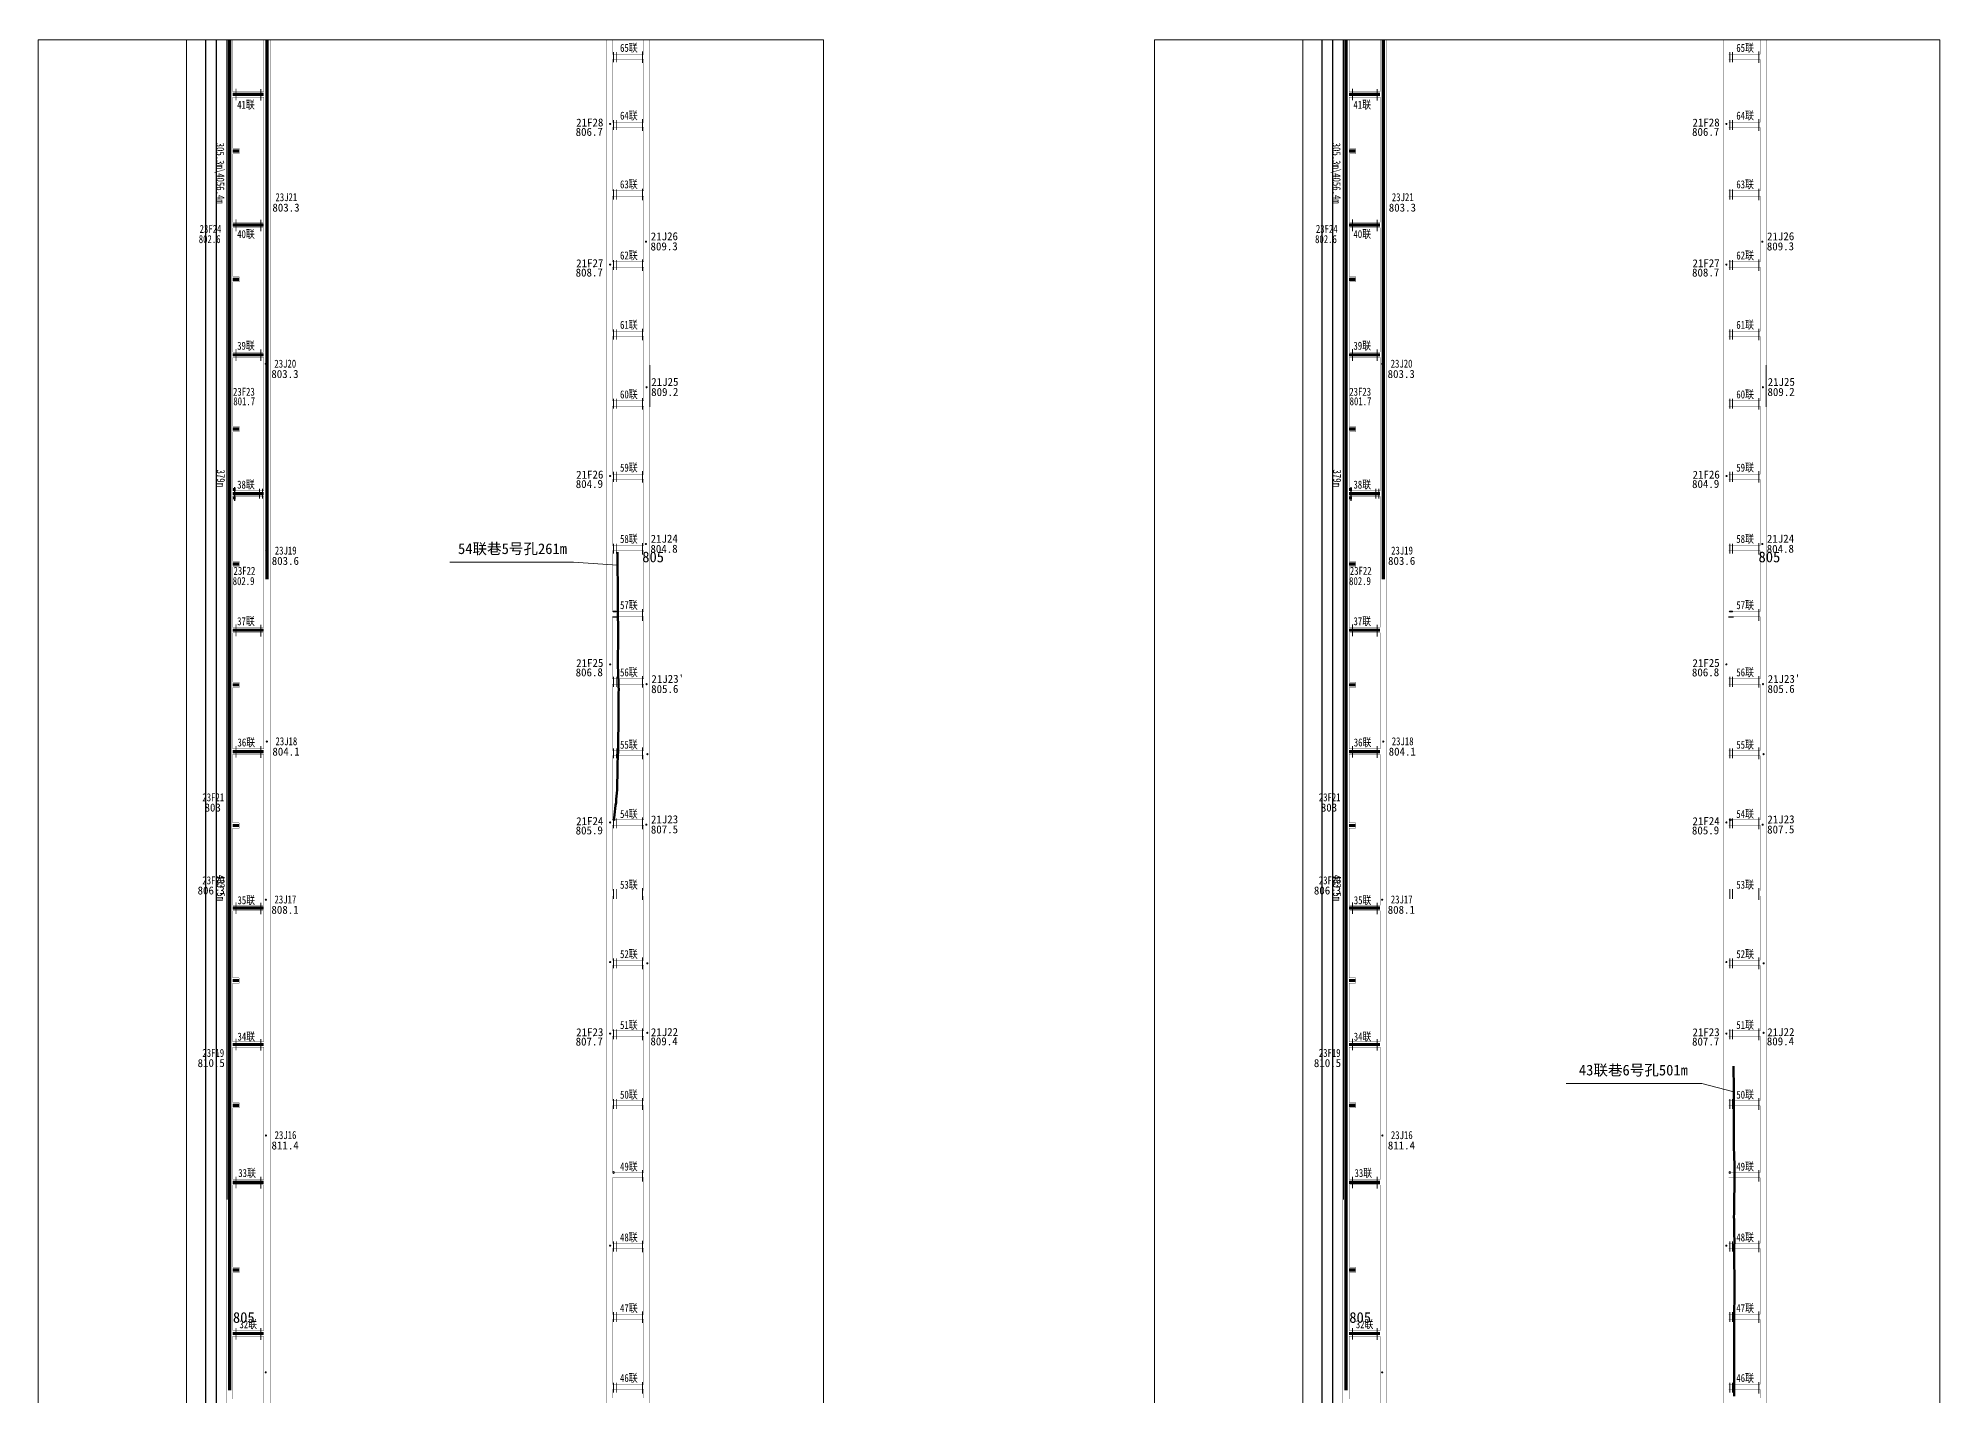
# Model space of a CAD drawing. Header units: millimetres. Extents: x 380 to 6899, y 282 to 2500.
# Drawn here: x 5105 to 6887, y 1228 to 2500 of the extents above; entities that cross this region are included whole.
import ezdxf

# ---------------------------------------------------------------- set-up
doc = ezdxf.new("R2010")
doc.units = ezdxf.units.MM
doc.linetypes.add('ACAD_ISO08W100', pattern=[36, 24, -3, 6, -3])
doc.layers.add('临时导线点', color=1, linetype='Continuous', lineweight=13, true_color=0xff0000)
doc.layers.add('永久导线点', color=1, linetype='Continuous', lineweight=13, true_color=0xff0000)
for name, color, linetype, lineweight in [('坐标网', 7, 'Continuous', 0), ('已掘煤巷', 7, 'Continuous', 0), ('巷道', 7, 'Continuous', 0), ('巷道布置', 7, 'Continuous', 0), ('等值线注记', 7, 'Continuous', 0), ('采区导线点', 7, 'Continuous', 0)]:
    doc.layers.add(name, color=color, linetype=linetype, lineweight=lineweight)
doc.layers.add('底图', color=7, linetype='Continuous')
doc.styles.get("Standard").update_dxf_attribs({"font": ''})
doc.styles.add('仿宋', font='simhei.ttf', dxfattribs={"width": 0.8})
doc.styles.add('宋体', font='SimSun.ttf')
doc.styles.add('等线体', font='simhei.ttf')
doc.styles.add('黑体', font='simhei.ttf')
doc.styles.get('Standard').set_extended_font_data('SimSun')
doc.linetypes.add('FENCELINE1', pattern='A,0.25,-0.1,[133,ltypeshp.shx,S=0.1,R=0,X=-0.1,Y=0],-0.1,1', length=1.45)

# ---------------------------------------------------------------- blocks, each defined once
blk = doc.blocks.new('A$C5287532C')
at = {"color": 1, "ltscale": 5, "const_width": 0.871}
for points in [[(0, 3.1), (9.5, 3.1)], [(0, 0.4), (9.5, 0.4)]]:
    blk.add_lwpolyline(points, dxfattribs=at)
blk = doc.blocks.new('A$C38615BD1')
at = {"color": 1, "lineweight": 25}
for p, q in [((0, 1.1), (9.2, 1.1)), ((1.8, 2.2), (1.8, 0)), ((2.9, 2.2), (2.9, 0)), ((9.2, 1.1), (12.8, 1.1)), ((9.9, 2.2), (9.9, 0)), ((11, 2.2), (11, 0))]:
    blk.add_line(p, q, dxfattribs=at)

msp = doc.modelspace()

# ---------------------------------------------------------------- linework, layer by layer
at = {"color": 5, "const_width": 3, "elevation": 5030.9}
for points in [[(5284.2, 2498.3), (5284.2, 2095.4)], [(6330.7, 2498.3), (6330.7, 2095.4)], [(5287.1, 2447.1), (5316.2, 2447.1)], [(6333.6, 2447.1), (6362.7, 2447.1)], [(5287.1, 2394), (5293.1, 2394)], [(6333.6, 2394), (6339.6, 2394)], [(5287.1, 2324.6), (5316.2, 2324.6)], [(6333.6, 2324.6), (6362.7, 2324.6)], [(5287.1, 2273.8), (5293.1, 2273.8)], [(6333.6, 2273.8), (6339.6, 2273.8)], [(5287.1, 2203.1), (5316.2, 2203.1)], [(6333.6, 2203.1), (6362.7, 2203.1)], [(5287.1, 2133.5), (5293.1, 2133.5)], [(6333.6, 2133.5), (6339.6, 2133.5)]]:
    msp.add_lwpolyline(points, dxfattribs=at)
at = {"color": 1, "const_width": 3, "elevation": 5030.9}
for points in [[(5319.2, 2498.3), (5319.2, 1992.7)], [(6365.7, 2498.3), (6365.7, 1992.7)], [(5284.2, 1716.4), (5284.2, 1411.7)], [(5284.2, 1716.4), (5284.2, 1232.9)], [(6330.7, 1716.4), (6330.7, 1411.7)], [(6330.7, 1716.4), (6330.7, 1232.9)], [(5316.2, 1684.7), (5287.1, 1684.7)], [(6362.7, 1684.7), (6333.6, 1684.7)], [(5287.1, 1616.8), (5293.1, 1616.8)], [(6333.6, 1616.8), (6339.6, 1616.8)], [(5316.2, 1556.9), (5287.1, 1556.9)], [(6362.7, 1556.9), (6333.6, 1556.9)], [(5287.1, 1499.9), (5293.1, 1499.9)], [(6333.6, 1499.9), (6339.6, 1499.9)], [(5316.2, 1427.8), (5287.1, 1427.8)], [(6362.7, 1427.8), (6333.6, 1427.8)], [(5293.1, 1345.6), (5287.1, 1345.6)], [(6339.6, 1345.6), (6333.6, 1345.6)], [(5316.2, 1286.1), (5287.1, 1286.1)], [(5316.2, 1286.1), (5287.1, 1286.1)], [(6362.7, 1286.1), (6333.6, 1286.1)], [(6362.7, 1286.1), (6333.6, 1286.1)]]:
    msp.add_lwpolyline(points, dxfattribs=at)
at = {"color": 2, "const_width": 3, "elevation": 5030.9}
for points in [[(5284.2, 2095.4), (5284.2, 1716.4)], [(6330.7, 2095.4), (6330.7, 1716.4)], [(5281.3, 2073), (5281.5, 2073)], [(5287.1, 2073), (5316.2, 2073)], [(6327.8, 2073), (6328, 2073)], [(6333.6, 2073), (6362.7, 2073)], [(5287.1, 2007), (5293.1, 2007)], [(6333.6, 2007), (6339.6, 2007)], [(5287.1, 1945.1), (5316.2, 1945.1)], [(6333.6, 1945.1), (6362.7, 1945.1)], [(5287.1, 1893.8), (5293.1, 1893.8)], [(6333.6, 1893.8), (6339.6, 1893.8)], [(5316.2, 1831.3), (5287.1, 1831.3)], [(6362.7, 1831.3), (6333.6, 1831.3)], [(5287.1, 1762), (5293.1, 1762)], [(6333.6, 1762), (6339.6, 1762)]]:
    msp.add_lwpolyline(points, dxfattribs=at)
at = {"color": 1, "lineweight": 50, "elevation": 6707.8}
msp.add_lwpolyline([(6694.7, 1227.5), (6694.6, 1230.5), (6694.5, 1233.5), (6694.5, 1236.5), (6694.5, 1239.5), (6694.5, 1242.5), (6694.5, 1245.5), (6694.5, 1248.5), (6694.5, 1251.5), (6694.6, 1254.5), (6694.6, 1257.5), (6694.6, 1260.5), (6694.6, 1263.5), (6694.5, 1266.5), (6694.5, 1269.5), (6694.5, 1272.5), (6694.5, 1275.5), (6694.5, 1278.5), (6694.5, 1281.5), (6694.6, 1284.5), (6694.6, 1287.5), (6694.7, 1290.5), (6694.7, 1293.5), (6694.7, 1296.5), (6694.7, 1299.5), (6694.7, 1302.5), (6694.7, 1305.5), (6694.7, 1308.5), (6694.7, 1311.5), (6694.8, 1314.5), (6694.8, 1317.5), (6694.9, 1320.5), (6694.9, 1323.5), (6694.9, 1326.5), (6694.9, 1329.5), (6694.9, 1332.5), (6694.9, 1335.5), (6694.9, 1338.5), (6694.8, 1341.5), (6694.8, 1344.5), (6694.7, 1347.5), (6694.7, 1350.5), (6694.7, 1353.5), (6694.7, 1356.5), (6694.7, 1359.5), (6694.7, 1362.5), (6694.7, 1365.5), (6694.7, 1368.5), (6694.8, 1371.5), (6694.8, 1374.5), (6694.7, 1377.5), (6694.7, 1380.5), (6694.7, 1383.5), (6694.6, 1386.5), (6694.5, 1389.5), (6694.5, 1392.5), (6694.4, 1395.5), (6694.5, 1398.5), (6694.5, 1401.5), (6694.5, 1404.5), (6694.5, 1407.5), (6694.6, 1410.5), (6694.6, 1413.5), (6694.7, 1416.5), (6694.8, 1419.5), (6694.9, 1422.5), (6694.9, 1425.5), (6695, 1428.5), (6695, 1431.5), (6695, 1434.5), (6694.9, 1437.5), (6694.9, 1440.5), (6694.9, 1443.5), (6694.8, 1446.5), (6694.7, 1449.5), (6694.6, 1452.5), (6694.5, 1455.5), (6694.4, 1458.5), (6694.4, 1461.5), (6694.3, 1464.5), (6694.3, 1467.5), (6694.2, 1470.5), (6694.2, 1473.5), (6694.1, 1476.5), (6694.1, 1479.5), (6694.1, 1482.5), (6694.1, 1485.5), (6694.1, 1488.5), (6694.1, 1491.5), (6694.1, 1494.5), (6694.2, 1497.5), (6694.2, 1500.5), (6694.2, 1503.5), (6694.2, 1506.5), (6694.2, 1509.5), (6694.2, 1512.5), (6694.2, 1515.5), (6694.2, 1518.5), (6694.1, 1521.5), (6694.1, 1524.5), (6694, 1527.5), (6694, 1530.5), (6694, 1533.5), (6694, 1536.5)], dxfattribs=at)
at = {"layer": '坐标网', "linetype": 'Continuous', "ltscale": 10}
for p, q in [((5243.7, 2498.3, 5030.9), (5243.7, 913.3, 5030.9)), ((6290.2, 2498.3, 5030.9), (6290.2, 913.3, 5030.9))]:
    msp.add_line(p, q, dxfattribs=at)
at = {"layer": '已掘煤巷', "ltscale": 5, "const_width": 0.3, "elevation": 5030.9}
for points in [[(5281.3, 1411.7), (5281.3, 2498.3)], [(5281.3, 913.3), (5281.3, 2498.3)], [(5287.1, 2449.6), (5287.1, 2498.3)], [(5316.2, 2449.6), (5316.2, 2498.3)], [(5322.2, 913.3), (5322.2, 2498.3)], [(5643, 2484.6), (5643, 2498.3)], [(5672.6, 2484.6), (5672.6, 2498.3)], [(6327.8, 1411.7), (6327.8, 2498.3)], [(6327.8, 913.3), (6327.8, 2498.3)], [(6333.6, 2449.6), (6333.6, 2498.3)], [(6362.7, 2449.6), (6362.7, 2498.3)], [(6368.7, 913.3), (6368.7, 2498.3)], [(6689.4, 2484.6), (6689.4, 2498.3)], [(6719, 2484.6), (6719, 2498.3)], [(5643, 2421.1), (5643, 2479.6)], [(5672.6, 2421.1), (5672.6, 2479.6)], [(6689.4, 2421.1), (6689.4, 2479.6)], [(6719, 2421.1), (6719, 2479.6)], [(5287.1, 2449.6), (5316.2, 2449.6)], [(5287.1, 2396.5), (5287.1, 2444.6)], [(5287.1, 2444.6), (5316.2, 2444.6)], [(5316.2, 2327.1), (5316.2, 2444.6)], [(6333.6, 2449.6), (6362.7, 2449.6)], [(6333.6, 2396.5), (6333.6, 2444.6)], [(6333.6, 2444.6), (6362.7, 2444.6)], [(6362.7, 2327.1), (6362.7, 2444.6)], [(5643, 2356.7), (5643, 2416.1)], [(5672.6, 2356.7), (5672.6, 2416.1)], [(6689.4, 2356.7), (6689.4, 2416.1)], [(6719, 2356.7), (6719, 2416.1)], [(5287.1, 2396.5), (5293.1, 2396.5)], [(5287.1, 2327.1), (5287.1, 2391.5)], [(5287.1, 2391.5), (5293.1, 2391.5)], [(5293.1, 2396.5), (5293.1, 2391.5)], [(6333.6, 2396.5), (6339.6, 2396.5)], [(6333.6, 2327.1), (6333.6, 2391.5)], [(6333.6, 2391.5), (6339.6, 2391.5)], [(6339.6, 2396.5), (6339.6, 2391.5)], [(5643, 2290.1), (5643, 2351.7)], [(5672.6, 2290.1), (5672.6, 2351.7)], [(6689.4, 2290.1), (6689.4, 2351.7)], [(6719, 2290.1), (6719, 2351.7)], [(5316.2, 2327.1), (5287.1, 2327.1)], [(5287.1, 2276.3), (5287.1, 2322.1)], [(5287.1, 2322.1), (5316.2, 2322.1)], [(5316.2, 2322.1), (5287.1, 2322.1)], [(5316.2, 2205.6), (5316.2, 2322.1)], [(6362.7, 2327.1), (6333.6, 2327.1)], [(6333.6, 2276.3), (6333.6, 2322.1)], [(6333.6, 2322.1), (6362.7, 2322.1)], [(6362.7, 2322.1), (6333.6, 2322.1)], [(6362.7, 2205.6), (6362.7, 2322.1)], [(5643, 2225.1), (5643, 2285.1)], [(5672.6, 2225.1), (5672.6, 2285.1)], [(6689.4, 2225.1), (6689.4, 2285.1)], [(6719, 2225.1), (6719, 2285.1)], [(5287.1, 2276.3), (5293.1, 2276.3)], [(5287.1, 2205.6), (5287.1, 2271.3)], [(5287.1, 2271.3), (5293.1, 2271.3)], [(5293.1, 2276.3), (5293.1, 2271.3)], [(6333.6, 2276.3), (6339.6, 2276.3)], [(6333.6, 2205.6), (6333.6, 2271.3)], [(6333.6, 2271.3), (6339.6, 2271.3)], [(6339.6, 2276.3), (6339.6, 2271.3)], [(5643, 2159.9), (5643, 2220.1)], [(5672.6, 2159.9), (5672.6, 2220.1)], [(6689.4, 2159.9), (6689.4, 2220.1)], [(6719, 2159.9), (6719, 2220.1)], [(5287.1, 2205.6), (5316.2, 2205.6)], [(5287.1, 2136), (5287.1, 2200.6)], [(5287.1, 2200.6), (5316.2, 2200.6)], [(5316.2, 2075.5), (5316.2, 2200.6)], [(6333.6, 2205.6), (6362.7, 2205.6)], [(6333.6, 2136), (6333.6, 2200.6)], [(6333.6, 2200.6), (6362.7, 2200.6)], [(6362.7, 2075.5), (6362.7, 2200.6)], [(5643, 2091.3), (5643, 2154.9)], [(5672.6, 2091.3), (5672.6, 2154.9)], [(6689.4, 2091.3), (6689.4, 2154.9)], [(6719, 2091.3), (6719, 2154.9)], [(5287.1, 2136), (5293.1, 2136)], [(5287.1, 2075.5), (5287.1, 2131)], [(5287.1, 2131), (5293.1, 2131)], [(5293.1, 2136), (5293.1, 2131)], [(6333.6, 2136), (6339.6, 2136)], [(6333.6, 2075.5), (6333.6, 2131)], [(6333.6, 2131), (6339.6, 2131)], [(6339.6, 2136), (6339.6, 2131)], [(5643, 2024.5), (5643, 2086.3)], [(5672.6, 2024.5), (5672.6, 2086.3)], [(6689.4, 2024.5), (6689.4, 2086.3)], [(6719, 2024.5), (6719, 2086.3)], [(5287.1, 2075.5), (5316.2, 2075.5)], [(5287.1, 2009.5), (5287.1, 2070.5)], [(5287.1, 2070.5), (5316.2, 2070.5)], [(5316.2, 1947.6), (5316.2, 2070.5)], [(6333.6, 2075.5), (6362.7, 2075.5)], [(6333.6, 2009.5), (6333.6, 2070.5)], [(6333.6, 2070.5), (6362.7, 2070.5)], [(6362.7, 1947.6), (6362.7, 2070.5)], [(5643, 1962.5), (5643, 2019.5)], [(5672.6, 1962.5), (5672.6, 2019.5)], [(6689.4, 1962.5), (6689.4, 2019.5)], [(6719, 1962.5), (6719, 2019.5)], [(5287.1, 2009.5), (5293.1, 2009.5)], [(5287.1, 1947.6), (5287.1, 2004.5)], [(5287.1, 2004.5), (5293.1, 2004.5)], [(5293.1, 2009.5), (5293.1, 2004.5)], [(6333.6, 2009.5), (6339.6, 2009.5)], [(6333.6, 1947.6), (6333.6, 2004.5)], [(6333.6, 2004.5), (6339.6, 2004.5)], [(6339.6, 2009.5), (6339.6, 2004.5)], [(5287.1, 1947.6), (5316.2, 1947.6)], [(5643, 1917.8), (5643, 1957.5)], [(5672.6, 1917.8), (5672.6, 1957.5)], [(6333.6, 1947.6), (6362.7, 1947.6)], [(6689.4, 1917.8), (6689.4, 1957.5)], [(6719, 1917.8), (6719, 1957.5)], [(5287.1, 1896.3), (5287.1, 1942.6)], [(5287.1, 1942.6), (5316.2, 1942.6)], [(5316.2, 1833.8), (5316.2, 1942.6)], [(6333.6, 1896.3), (6333.6, 1942.6)], [(6333.6, 1942.6), (6362.7, 1942.6)], [(6362.7, 1833.8), (6362.7, 1942.6)], [(5643, 1899.5), (5643, 1917.8)], [(5672.6, 1899.5), (5672.6, 1917.8)], [(6689.4, 1899.5), (6689.4, 1917.8)], [(6719, 1899.5), (6719, 1917.8)], [(5287.1, 1896.3), (5293.1, 1896.3)], [(5287.1, 1833.8), (5287.1, 1891.3)], [(5287.1, 1891.3), (5293.1, 1891.3)], [(5293.1, 1896.3), (5293.1, 1891.3)], [(5643, 1832.2), (5643, 1894.5)], [(5672.6, 1832.2), (5672.6, 1894.5)], [(6333.6, 1896.3), (6339.6, 1896.3)], [(6333.6, 1833.8), (6333.6, 1891.3)], [(6333.6, 1891.3), (6339.6, 1891.3)], [(6339.6, 1896.3), (6339.6, 1891.3)], [(6689.4, 1832.2), (6689.4, 1894.5)], [(6719, 1832.2), (6719, 1894.5)], [(5316.2, 1833.8), (5287.1, 1833.8)], [(5287.1, 1764.5), (5287.1, 1828.8)], [(5316.2, 1828.8), (5287.1, 1828.8)], [(5316.2, 1687.2), (5316.2, 1828.8)], [(5643, 1767.3), (5643, 1827.2)], [(5672.6, 1767.3), (5672.6, 1827.2)], [(6362.7, 1833.8), (6333.6, 1833.8)], [(6333.6, 1764.5), (6333.6, 1828.8)], [(6362.7, 1828.8), (6333.6, 1828.8)], [(6362.7, 1687.2), (6362.7, 1828.8)], [(6689.4, 1767.3), (6689.4, 1827.2)], [(6719, 1767.3), (6719, 1827.2)], [(5287.1, 1764.5), (5293.1, 1764.5)], [(5287.1, 1687.2), (5287.1, 1759.5)], [(5287.1, 1759.5), (5293.1, 1759.5)], [(5293.1, 1764.5), (5293.1, 1759.5)], [(5643, 1701), (5643, 1762.3)], [(5672.6, 1701), (5672.6, 1762.3)], [(6333.6, 1764.5), (6339.6, 1764.5)], [(6333.6, 1687.2), (6333.6, 1759.5)], [(6333.6, 1759.5), (6339.6, 1759.5)], [(6339.6, 1764.5), (6339.6, 1759.5)], [(6689.4, 1701), (6689.4, 1762.3)], [(6719, 1701), (6719, 1762.3)], [(5643, 1636), (5643, 1696)], [(5672.6, 1701), (5672.6, 1705.1)], [(5672.6, 1636), (5672.6, 1696)], [(6689.4, 1636), (6689.4, 1696)], [(6719, 1701), (6719, 1705.1)], [(6719, 1636), (6719, 1696)], [(5316.2, 1687.2), (5287.1, 1687.2)], [(5287.1, 1619.3), (5287.1, 1682.2)], [(5316.2, 1682.2), (5287.1, 1682.2)], [(5316.2, 1559.4), (5316.2, 1682.2)], [(6362.7, 1687.2), (6333.6, 1687.2)], [(6333.6, 1619.3), (6333.6, 1682.2)], [(6362.7, 1682.2), (6333.6, 1682.2)], [(6362.7, 1559.4), (6362.7, 1682.2)], [(5643, 1569.6), (5643, 1631)], [(5672.6, 1569.6), (5672.6, 1631)], [(6689.4, 1569.6), (6689.4, 1631)], [(6719, 1569.6), (6719, 1631)], [(5287.1, 1619.3), (5293.1, 1619.3)], [(5287.1, 1559.4), (5287.1, 1614.3)], [(5287.1, 1614.3), (5293.1, 1614.3)], [(5293.1, 1619.3), (5293.1, 1614.3)], [(6333.6, 1619.3), (6339.6, 1619.3)], [(6333.6, 1559.4), (6333.6, 1614.3)], [(6333.6, 1614.3), (6339.6, 1614.3)], [(6339.6, 1619.3), (6339.6, 1614.3)], [(5316.2, 1559.4), (5287.1, 1559.4)], [(5287.1, 1502.4), (5287.1, 1554.4)], [(5316.2, 1554.4), (5287.1, 1554.4)], [(5316.2, 1433.8), (5316.2, 1554.4)], [(5643, 1504.3), (5643, 1564.6)], [(5672.6, 1504.3), (5672.6, 1564.6)], [(6362.7, 1559.4), (6333.6, 1559.4)], [(6333.6, 1502.4), (6333.6, 1554.4)], [(6362.7, 1554.4), (6333.6, 1554.4)], [(6362.7, 1433.8), (6362.7, 1554.4)], [(6689.4, 1504.3), (6689.4, 1564.6)], [(6719, 1504.3), (6719, 1564.6)], [(5287.1, 1502.4), (5293.1, 1502.4)], [(5287.1, 1433.8), (5287.1, 1497.4)], [(5287.1, 1497.4), (5293.1, 1497.4)], [(5293.1, 1502.4), (5293.1, 1497.4)], [(5643, 1436.9), (5643, 1499.3)], [(5672.6, 1436.9), (5672.6, 1499.3)], [(6333.6, 1502.4), (6339.6, 1502.4)], [(6333.6, 1433.8), (6333.6, 1497.4)], [(6333.6, 1497.4), (6339.6, 1497.4)], [(6339.6, 1502.4), (6339.6, 1497.4)], [(6689.4, 1436.9), (6689.4, 1499.3)], [(6719, 1436.9), (6719, 1499.3)], [(5287.1, 1430.3), (5287.1, 1433.8)], [(5316.2, 1430.3), (5287.1, 1430.3)], [(5316.2, 1430.3), (5316.2, 1433.8)], [(5643, 1411.7), (5643, 1431.9)], [(5643, 1370.6), (5643, 1431.9)], [(5672.6, 1411.7), (5672.6, 1431.9)], [(5672.6, 1370.6), (5672.6, 1431.9)], [(6333.6, 1430.3), (6333.6, 1433.8)], [(6362.7, 1430.3), (6333.6, 1430.3)], [(6362.7, 1430.3), (6362.7, 1433.8)], [(6689.4, 1411.7), (6689.4, 1431.9)], [(6689.4, 1370.6), (6689.4, 1431.9)], [(6719, 1411.7), (6719, 1431.9)], [(6719, 1370.6), (6719, 1431.9)], [(5287.1, 1411.7), (5287.1, 1425.3)], [(5316.2, 1425.3), (5287.1, 1425.3)], [(5287.1, 1348.1), (5287.1, 1425.3)], [(5316.2, 1425.3), (5287.1, 1425.3)], [(5316.2, 1411.7), (5316.2, 1425.3)], [(5316.2, 1288.8), (5316.2, 1425.3)], [(6333.6, 1411.7), (6333.6, 1425.3)], [(6362.7, 1425.3), (6333.6, 1425.3)], [(6333.6, 1348.1), (6333.6, 1425.3)], [(6362.7, 1425.3), (6333.6, 1425.3)], [(6362.7, 1411.7), (6362.7, 1425.3)], [(6362.7, 1288.8), (6362.7, 1425.3)], [(5643, 1304.2), (5643, 1365.6)], [(5672.6, 1304.2), (5672.6, 1365.6)], [(6689.4, 1304.2), (6689.4, 1365.6)], [(6719, 1304.2), (6719, 1365.6)], [(5287.1, 1348.1), (5293.1, 1348.1)], [(5287.1, 1288.8), (5287.1, 1343.1)], [(5287.1, 1343.1), (5293.1, 1343.1)], [(5293.1, 1348.1), (5293.1, 1343.1)], [(6333.6, 1348.1), (6339.6, 1348.1)], [(6333.6, 1288.8), (6333.6, 1343.1)], [(6333.6, 1343.1), (6339.6, 1343.1)], [(6339.6, 1348.1), (6339.6, 1343.1)], [(5316.2, 1288.8), (5287.1, 1288.8)], [(5643, 1238.7), (5643, 1299.2)], [(5672.6, 1238.7), (5672.6, 1299.2)], [(6362.7, 1288.8), (6333.6, 1288.8)], [(6689.4, 1238.7), (6689.4, 1299.2)], [(6719, 1238.7), (6719, 1299.2)], [(5287.1, 1224.6), (5287.1, 1283.5)], [(5316.2, 1283.5), (5287.1, 1283.5)], [(5316.2, 1157.8), (5316.2, 1283.5)], [(6333.6, 1224.6), (6333.6, 1283.5)], [(6362.7, 1283.5), (6333.6, 1283.5)], [(6362.7, 1157.8), (6362.7, 1283.5)], [(5643, 1225.7), (5643, 1233.7)], [(5672.6, 1225.7), (5672.6, 1233.7)], [(6689.4, 1225.7), (6689.4, 1233.7)], [(6719, 1225.7), (6719, 1233.7)]]:
    msp.add_lwpolyline(points, dxfattribs=at)
at = {"layer": '巷道'}
for p, q in [((5606.5, 2008.9, 5030.9), (5490.6, 2008.9, 5030.9)), ((5606.5, 2008.9, 5030.9), (5537, 2008.9, 5030.9)), ((5647.8, 2006.1, 5030.9), (5606.5, 2008.9, 5030.9)), ((6664.2, 1520.4, 6707.8), (6537.1, 1520.4, 6707.8)), ((6694.2, 1512.5, 6707.8), (6664.2, 1520.4, 6707.8))]:
    msp.add_line(p, q, dxfattribs=at)
at = {"layer": '巷道', "lineweight": 30}
for p, q in [((5643, 1957.5, 5030.9), (5647.4, 1957.5, 5030.9)), ((6689.4, 1957.5, 5030.9), (6693.8, 1957.5, 5030.9))]:
    msp.add_line(p, q, dxfattribs=at)
at = {"layer": '巷道', "color": 1, "elevation": 5030.9}
for points in [[(5104.6, 2498.3), (5841, 2498.3), (5841, 913.3), (5104.6, 913.3)], [(6151.1, 2498.3), (6887.5, 2498.3), (6887.5, 913.3), (6151.1, 913.3)]]:
    msp.add_lwpolyline(points, close=True, dxfattribs=at)
at = {"layer": '巷道', "ltscale": 5, "const_width": 0.3, "elevation": 5030.9}
for points in [[(5637.7, 1917.8), (5637.7, 2498.3)], [(5678.1, 1917.8), (5678.1, 2498.3)], [(6684.1, 1917.8), (6684.1, 2498.3)], [(6724.5, 1917.8), (6724.5, 2498.3)], [(5643, 2484.6), (5672.6, 2484.6)], [(5643, 2479.6), (5672.6, 2479.6)], [(6689.4, 2484.6), (6719, 2484.6)], [(6689.4, 2479.6), (6719, 2479.6)], [(5643, 2421.1), (5672.6, 2421.1)], [(5643, 2416.1), (5672.6, 2416.1)], [(6689.4, 2421.1), (6719, 2421.1)], [(6689.4, 2416.1), (6719, 2416.1)], [(5643, 2356.7), (5672.6, 2356.7)], [(6689.4, 2356.7), (6719, 2356.7)], [(5643, 2351.7), (5672.6, 2351.7)], [(6689.4, 2351.7), (6719, 2351.7)], [(5643, 2290.1), (5672.6, 2290.1)], [(5643, 2285.1), (5672.6, 2285.1)], [(6689.4, 2290.1), (6719, 2290.1)], [(6689.4, 2285.1), (6719, 2285.1)], [(5643, 2225.1), (5672.6, 2225.1)], [(5643, 2220.1), (5672.6, 2220.1)], [(6689.4, 2225.1), (6719, 2225.1)], [(6689.4, 2220.1), (6719, 2220.1)], [(5643, 2159.9), (5672.6, 2159.9)], [(6689.4, 2159.9), (6719, 2159.9)], [(5643, 2154.9), (5672.6, 2154.9)], [(6689.4, 2154.9), (6719, 2154.9)], [(5643, 2091.3), (5672.6, 2091.3)], [(5643, 2086.3), (5672.6, 2086.3)], [(6689.4, 2091.3), (6719, 2091.3)], [(6689.4, 2086.3), (6719, 2086.3)], [(5643, 2024.5), (5672.6, 2024.5)], [(5643, 2019.5), (5672.6, 2019.5)], [(6689.4, 2024.5), (6719, 2024.5)], [(6689.4, 2019.5), (6719, 2019.5)], [(5643, 1957.5), (5672.6, 1957.5)], [(6689.4, 1957.5), (6719, 1957.5)], [(5637.7, 913.3), (5637.7, 1917.8)], [(5678.1, 913.3), (5678.1, 1917.8)], [(6684.1, 913.3), (6684.1, 1917.8)], [(6724.5, 913.3), (6724.5, 1917.8)], [(5643, 1899.5), (5672.6, 1899.5)], [(5643, 1894.5), (5672.6, 1894.5)], [(6689.4, 1899.5), (6719, 1899.5)], [(6689.4, 1894.5), (6719, 1894.5)], [(5643, 1832.2), (5672.6, 1832.2)], [(5643, 1827.2), (5672.6, 1827.2)], [(6689.4, 1832.2), (6719, 1832.2)], [(6689.4, 1827.2), (6719, 1827.2)], [(5643, 1767.3), (5672.6, 1767.3)], [(6689.4, 1767.3), (6719, 1767.3)], [(5643, 1762.3), (5672.6, 1762.3)], [(6689.4, 1762.3), (6719, 1762.3)], [(5643, 1701), (5672.6, 1701)], [(5643, 1696), (5672.6, 1696)], [(6689.4, 1701), (6719, 1701)], [(6689.4, 1696), (6719, 1696)], [(5643, 1636), (5672.6, 1636)], [(5643, 1631), (5672.6, 1631)], [(6689.4, 1636), (6719, 1636)], [(6689.4, 1631), (6719, 1631)], [(5643, 1569.6), (5672.6, 1569.6)], [(6689.4, 1569.6), (6719, 1569.6)], [(5643, 1564.6), (5672.6, 1564.6)], [(6689.4, 1564.6), (6719, 1564.6)], [(5643, 1504.3), (5672.6, 1504.3)], [(5643, 1499.3), (5672.6, 1499.3)], [(6689.4, 1504.3), (6719, 1504.3)], [(6689.4, 1499.3), (6719, 1499.3)], [(5643, 1436.9), (5672.6, 1436.9)], [(5643, 1431.9), (5672.6, 1431.9)], [(5643, 1431.9), (5672.6, 1431.9)], [(6689.4, 1436.9), (6719, 1436.9)], [(6689.4, 1431.9), (6719, 1431.9)], [(6689.4, 1431.9), (6719, 1431.9)], [(5643, 1370.6), (5672.6, 1370.6)], [(5643, 1365.6), (5672.6, 1365.6)], [(6689.4, 1370.6), (6719, 1370.6)], [(6689.4, 1365.6), (6719, 1365.6)], [(5643, 1304.2), (5672.6, 1304.2)], [(6689.4, 1304.2), (6719, 1304.2)], [(5643, 1299.2), (5672.6, 1299.2)], [(6689.4, 1299.2), (6719, 1299.2)], [(5643, 1238.7), (5672.6, 1238.7)], [(5643, 1233.7), (5672.6, 1233.7)], [(6689.4, 1238.7), (6719, 1238.7)], [(6689.4, 1233.7), (6719, 1233.7)]]:
    msp.add_lwpolyline(points, dxfattribs=at)
at = {"layer": '巷道', "elevation": 5030.9}
for points in [[(5678.2, 2154.3), (5678.2, 2157.3), (5678.2, 2160.3), (5678.2, 2163.3), (5678.2, 2166.3), (5678.2, 2169.3), (5678.2, 2172.3), (5678.2, 2175.3), (5678.2, 2178.3), (5678.2, 2181.3), (5678.2, 2184.3), (5678.2, 2187.3), (5678.2, 2190.3), (5678.2, 2193.3)], [(6724.6, 2154.3), (6724.6, 2157.3), (6724.6, 2160.3), (6724.6, 2163.3), (6724.6, 2166.3), (6724.6, 2169.3), (6724.6, 2172.3), (6724.6, 2175.3), (6724.6, 2178.3), (6724.6, 2181.3), (6724.6, 2184.3), (6724.6, 2187.3), (6724.6, 2190.3), (6724.6, 2193.3)]]:
    msp.add_lwpolyline(points, dxfattribs=at)
at = {"layer": '巷道', "color": 1, "lineweight": 50, "elevation": 5030.9}
msp.add_lwpolyline([(5644.5, 1767.3), (5644.7, 1769.2), (5645, 1772.1), (5645.4, 1775), (5645.7, 1777.9), (5646, 1780.8), (5646.4, 1783.7), (5646.7, 1786.6), (5647, 1789.5), (5647.2, 1792.5), (5647.4, 1795.4), (5647.4, 1798.4), (5647.5, 1801.3), (5647.6, 1804.2), (5647.7, 1807.1), (5647.7, 1810.1), (5647.7, 1813), (5647.8, 1815.9), (5647.8, 1818.9), (5647.9, 1821.8), (5648, 1824.8), (5648.2, 1827.7), (5648.3, 1830.7), (5648.4, 1833.7), (5648.4, 1836.6), (5648.4, 1839.5), (5648.4, 1842.5), (5648.5, 1845.4), (5648.5, 1848.3), (5648.6, 1851.2), (5648.6, 1854.1), (5648.7, 1857), (5648.6, 1860), (5648.7, 1862.9), (5648.7, 1865.8), (5648.7, 1868.7), (5648.6, 1871.7), (5648.6, 1874.6), (5648.6, 1877.6), (5648.7, 1880.5), (5648.7, 1883.5), (5648.8, 1886.5), (5648.9, 1889.4), (5648.8, 1892.4), (5648.8, 1895.4), (5648.7, 1898.3), (5648.5, 1901.3), (5648.4, 1904.3), (5648.3, 1907.3), (5648.2, 1910.2), (5648.1, 1913.2), (5648.1, 1916.2), (5648.1, 1919.2), (5648.1, 1922.2), (5648.2, 1925.2), (5648.3, 1928.2), (5648.3, 1931.2), (5648.3, 1934.2), (5648.4, 1937.2), (5648.4, 1940.2), (5648.3, 1943.2), (5648.3, 1946.2), (5648.3, 1949.2), (5648.3, 1952.2), (5648.2, 1955.2), (5648.2, 1958.2), (5648.1, 1961.2), (5648, 1964.2), (5648, 1967.2), (5648, 1970.2), (5648, 1973.2), (5648, 1976.2), (5648, 1979.2), (5648.1, 1982.2), (5648, 1985.2), (5648, 1988.2), (5648, 1991.2), (5648, 1994.1), (5647.9, 1997.1), (5647.8, 2000.1), (5647.8, 2003.1), (5647.8, 2006.1), (5647.8, 2009.1), (5647.8, 2012.1), (5647.8, 2015.1), (5647.8, 2018.1)], dxfattribs=at)
at = {"layer": '巷道', "color": 4, "ltscale": 5, "const_width": 0.3, "elevation": 5030.9}
for points in [[(5643, 1962.5), (5672.6, 1962.5)], [(6689.4, 1962.5), (6719, 1962.5)]]:
    msp.add_lwpolyline(points, dxfattribs=at)
at = {"layer": '巷道'}
for centre, radius in [((5644.2, 1962.5, 5030.9), 0.367), ((5646.2, 1962.5, 5030.9), 0.37), ((6690.6, 1962.5, 5030.9), 0.367), ((6692.6, 1962.5, 5030.9), 0.37)]:
    msp.add_circle(centre, radius, dxfattribs=at)
at = {"layer": '巷道', "color": 1}
for centre, radius in [((5645.2, 1962.5, 5030.9), 0.369), ((6691.6, 1962.5, 5030.9), 0.369), ((5644.5, 1767.3, 5030.9), 1), ((6690.9, 1767.3, 5030.9), 1), ((5644.2, 1436.9, 5030.9), 0.837), ((6690.6, 1436.9, 5030.9), 0.837)]:
    msp.add_circle(centre, radius, dxfattribs=at)
at = {"layer": '巷道布置', "color": 1, "linetype": 'FENCELINE1', "lineweight": -3, "ltscale": 15, "elevation": 5030.9}
for points in [[(5261.5, 2498.3), (5261.5, 913.3)], [(5281.5, 2498.3), (5281.5, 1411.7)], [(6308, 2498.3), (6308, 913.3)], [(6328, 2498.3), (6328, 1411.7)]]:
    msp.add_lwpolyline(points, dxfattribs=at)
at = {"layer": '巷道布置', "color": 1, "linetype": 'ACAD_ISO08W100', "lineweight": 120, "ltscale": 1.2, "const_width": 1.2, "elevation": 5030.9}
for points in [[(5271.7, 913.3), (5271.8, 2498.3)], [(6318.1, 913.3), (6318.2, 2498.3)]]:
    msp.add_lwpolyline(points, dxfattribs=at)
at = {"layer": '底图', "color": 3, "ltscale": 5, "const_width": 0.871, "elevation": 5030.9}
for points in [[(5671.3, 2487.4), (5671.3, 2476.4)], [(6717.8, 2487.4), (6717.8, 2476.4)], [(5290.2, 2452.4), (5290.2, 2441.4)], [(5313.5, 2452.2), (5313.5, 2441.2)], [(6336.7, 2452.4), (6336.7, 2441.4)], [(6360, 2452.2), (6360, 2441.2)], [(5671.3, 2423.9), (5671.3, 2412.9)], [(6717.8, 2423.9), (6717.8, 2412.9)], [(5671.3, 2358.7), (5671.3, 2347.7)], [(6717.8, 2358.7), (6717.8, 2347.7)], [(5290.2, 2329.9), (5290.2, 2318.9)], [(5313.5, 2329.7), (5313.5, 2318.7)], [(6336.7, 2329.9), (6336.7, 2318.9)], [(6360, 2329.7), (6360, 2318.7)], [(5671.3, 2292.6), (5671.3, 2281.6)], [(6717.8, 2292.6), (6717.8, 2281.6)], [(5671.3, 2227.5), (5671.3, 2216.5)], [(6717.8, 2227.5), (6717.8, 2216.5)], [(5290.2, 2208.4), (5290.2, 2197.4)], [(5313.5, 2208.2), (5313.5, 2197.2)], [(6336.7, 2208.4), (6336.7, 2197.4)], [(6360, 2208.2), (6360, 2197.2)], [(5671.3, 2162.7), (5671.3, 2151.7)], [(6717.8, 2162.7), (6717.8, 2151.7)], [(5671.3, 2094.2), (5671.3, 2083.2)], [(6717.8, 2094.2), (6717.8, 2083.2)], [(5671.3, 2026.8), (5671.3, 2015.8)], [(6717.8, 2026.8), (6717.8, 2015.8)], [(5671.3, 1964.8), (5671.3, 1953.8)], [(6717.8, 1964.8), (6717.8, 1953.8)], [(5290.2, 1950.4), (5290.2, 1939.4)], [(5313.5, 1950.1), (5313.5, 1939.1)], [(6336.7, 1950.4), (6336.7, 1939.4)], [(6360, 1950.1), (6360, 1939.1)], [(5671.3, 1902.1), (5671.3, 1891.1)], [(6717.8, 1902.1), (6717.8, 1891.1)], [(5290.2, 1836.6), (5290.2, 1825.6)], [(5313.5, 1836.4), (5313.5, 1825.4)], [(6336.7, 1836.6), (6336.7, 1825.6)], [(6360, 1836.4), (6360, 1825.4)], [(5671.3, 1835.2), (5671.3, 1824.2)], [(6717.8, 1835.2), (6717.8, 1824.2)], [(5671.3, 1769.6), (5671.3, 1758.6)], [(6717.8, 1769.6), (6717.8, 1758.6)], [(5671.3, 1703.4), (5671.3, 1692.4)], [(6717.8, 1703.4), (6717.8, 1692.4)], [(5290.2, 1690), (5290.2, 1679)], [(5313.5, 1689.8), (5313.5, 1678.8)], [(6336.7, 1690), (6336.7, 1679)], [(6360, 1689.8), (6360, 1678.8)], [(5671.3, 1638.4), (5671.3, 1627.4)], [(6717.8, 1638.4), (6717.8, 1627.4)], [(5671.3, 1571.9), (5671.3, 1560.9)], [(6717.8, 1571.9), (6717.8, 1560.9)], [(5290.2, 1562.3), (5290.2, 1551.3)], [(5313.5, 1562), (5313.5, 1551)], [(6336.7, 1562.3), (6336.7, 1551.3)], [(6360, 1562), (6360, 1551)], [(5671.3, 1506.6), (5671.3, 1495.6)], [(6717.8, 1506.6), (6717.8, 1495.6)], [(5290.2, 1433.1), (5290.2, 1422.1)], [(5313.5, 1432.9), (5313.5, 1421.9)], [(5671.3, 1439.2), (5671.3, 1428.2)], [(6336.7, 1433.1), (6336.7, 1422.1)], [(6360, 1432.9), (6360, 1421.9)], [(6717.8, 1439.2), (6717.8, 1428.2)], [(5671.3, 1373), (5671.3, 1362)], [(6717.8, 1373), (6717.8, 1362)], [(5671.3, 1307), (5671.3, 1296)], [(6717.8, 1307), (6717.8, 1296)], [(5290.2, 1291.3), (5290.2, 1280.3)], [(5313.5, 1291.1), (5313.5, 1280.1)], [(6336.7, 1291.3), (6336.7, 1280.3)], [(6360, 1291.1), (6360, 1280.1)], [(5671.3, 1240.7), (5671.3, 1229.7)], [(6717.8, 1240.7), (6717.8, 1229.7)]]:
    msp.add_lwpolyline(points, dxfattribs=at)
at = {"layer": '采区导线点', "color": 0, "const_width": 1, "elevation": 5030.9}
for points in [[(5640.4, 2419.4, 1), (5641.4, 2419.4, 1)], [(6686.8, 2419.4, 1), (6687.8, 2419.4, 1)], [(5318.7, 2350.4, 1), (5319.7, 2350.4, 1)], [(6365.1, 2350.4, 1), (6366.1, 2350.4, 1)], [(5284.1, 2321.9, 1), (5285.1, 2321.9, 1)], [(6330.5, 2321.9, 1), (6331.5, 2321.9, 1)], [(5674, 2309.1, 1), (5675, 2309.1, 1)], [(6720.5, 2309.1, 1), (6721.5, 2309.1, 1)], [(5640.4, 2287.6, 1), (5641.4, 2287.6, 1)], [(6686.8, 2287.6, 1), (6687.8, 2287.6, 1)], [(5317.6, 2194.5, 1), (5318.6, 2194.5, 1)], [(6364.1, 2194.5, 1), (6365.1, 2194.5, 1)], [(5284.1, 2168.7, 1), (5285.1, 2168.7, 1)], [(5674.6, 2172.7, 1), (5675.6, 2172.7, 1)], [(6330.5, 2168.7, 1), (6331.5, 2168.7, 1)], [(6721, 2172.7, 1), (6722, 2172.7, 1)], [(5640.4, 2089.5, 1), (5641.4, 2089.5, 1)], [(6686.9, 2089.5, 1), (6687.9, 2089.5, 1)], [(5318, 2019.4, 1), (5319, 2019.4, 1)], [(5673.9, 2025.8, 1), (5674.9, 2025.8, 1)], [(6364.5, 2019.4, 1), (6365.5, 2019.4, 1)], [(6720.4, 2025.8, 1), (6721.4, 2025.8, 1)], [(5284.1, 2008.4, 1), (5285.1, 2008.4, 1)], [(6330.5, 2008.4, 1), (6331.5, 2008.4, 1)], [(5640.4, 1913, 1), (5641.4, 1913, 1)], [(6686.8, 1913, 1), (6687.8, 1913, 1)], [(5674.6, 1894.5, 1), (5675.6, 1894.5, 1)], [(6721.1, 1894.5, 1), (6722.1, 1894.5, 1)], [(5318.6, 1840.7, 1), (5319.6, 1840.7, 1)], [(6365.1, 1840.7, 1), (6366.1, 1840.7, 1)], [(5675.3, 1828.9, 1), (5676.3, 1828.9, 1)], [(6721.7, 1828.9, 1), (6722.7, 1828.9, 1)], [(5284.1, 1789.6, 1), (5285.1, 1789.6, 1)], [(6330.5, 1789.6, 1), (6331.5, 1789.6, 1)], [(5640.4, 1764.9, 1), (5641.4, 1764.9, 1)], [(6686.8, 1764.9, 1), (6687.8, 1764.9, 1)], [(5674.3, 1762.8, 1), (5675.3, 1762.8, 1)], [(6720.7, 1762.8, 1), (6721.7, 1762.8, 1)], [(5284.1, 1711.8, 1), (5285.1, 1711.8, 1)], [(6330.5, 1711.8, 1), (6331.5, 1711.8, 1)], [(5317.7, 1692.5, 1), (5318.7, 1692.5, 1)], [(6364.1, 1692.5, 1), (6365.1, 1692.5, 1)], [(5640.4, 1634.1, 1), (5641.4, 1634.1, 1)], [(5675.2, 1632.9, 1), (5676.2, 1632.9, 1)], [(6686.8, 1634.1, 1), (6687.8, 1634.1, 1)], [(6721.7, 1632.9, 1), (6722.7, 1632.9, 1)], [(5284.1, 1550.2, 1), (5285.1, 1550.2, 1)], [(5640.4, 1567.1, 1), (5641.4, 1567.1, 1)], [(5675.2, 1567.8, 1), (5676.2, 1567.8, 1)], [(6330.5, 1550.2, 1), (6331.5, 1550.2, 1)], [(6686.8, 1567.1, 1), (6687.8, 1567.1, 1)], [(6721.7, 1567.8, 1), (6722.7, 1567.8, 1)], [(5317.8, 1471.6, 1), (5318.8, 1471.6, 1)], [(6364.3, 1471.6, 1), (6365.3, 1471.6, 1)], [(5284, 1356.1, 1), (5285, 1356.1, 1)], [(5640.4, 1368.4, 1), (5641.4, 1368.4, 1)], [(6330.5, 1356.1, 1), (6331.5, 1356.1, 1)], [(6686.8, 1368.4, 1), (6687.8, 1368.4, 1)], [(5317.6, 1249.7, 1), (5318.6, 1249.7, 1)], [(6364.1, 1249.7, 1), (6365.1, 1249.7, 1)]]:
    msp.add_lwpolyline(points, format="xyb", close=True, dxfattribs=at)

# ---------------------------------------------------------------- block references
at = {"layer": '底图', "color": 7, "lineweight": 25}
for name, p, rotation in [('A$C5287532C', (5647.1, 2477.2, 5030.9), 90), ('A$C5287532C', (6693.5, 2477.2, 5030.9), 90), ('A$C5287532C', (5647.1, 2413.7, 5030.9), 90), ('A$C5287532C', (6693.5, 2413.7, 5030.9), 90), ('A$C5287532C', (5647.1, 2348.5, 5030.9), 90), ('A$C5287532C', (6693.5, 2348.5, 5030.9), 90), ('A$C5287532C', (5647.1, 2282.4, 5030.9), 90), ('A$C5287532C', (6693.5, 2282.4, 5030.9), 90), ('A$C5287532C', (5647.1, 2217.3, 5030.9), 90), ('A$C5287532C', (6693.5, 2217.3, 5030.9), 90), ('A$C5287532C', (5647.1, 2152.5, 5030.9), 90), ('A$C5287532C', (6693.5, 2152.5, 5030.9), 90), ('A$C5287532C', (5647.1, 2084, 5030.9), 90), ('A$C5287532C', (6693.5, 2084, 5030.9), 90), ('A$C38615BD1', (5287.6, 2079.2, 5030.9), 270), ('A$C5287532C', (5311.9, 2077.8, 5030.9), 270), ('A$C38615BD1', (6334, 2079.2, 5030.9), 270), ('A$C5287532C', (6358.3, 2077.8, 5030.9), 270), ('A$C5287532C', (5647.1, 2016.6, 5030.9), 90), ('A$C5287532C', (6693.5, 2016.6, 5030.9), 90), ('A$C5287532C', (5647.1, 1891.9, 5030.9), 90), ('A$C5287532C', (6693.5, 1891.9, 5030.9), 90), ('A$C5287532C', (5647.1, 1825, 5030.9), 90), ('A$C5287532C', (6693.5, 1825, 5030.9), 90), ('A$C5287532C', (5647.1, 1759.4, 5030.9), 90), ('A$C5287532C', (6693.5, 1759.4, 5030.9), 90), ('A$C5287532C', (5647.1, 1693.2, 5030.9), 90), ('A$C5287532C', (6693.5, 1693.2, 5030.9), 90), ('A$C5287532C', (5647.1, 1628.2, 5030.9), 90), ('A$C5287532C', (6693.5, 1628.2, 5030.9), 90), ('A$C5287532C', (5647.1, 1561.7, 5030.9), 90), ('A$C5287532C', (6693.5, 1561.7, 5030.9), 90), ('A$C5287532C', (5647.1, 1496.4, 5030.9), 90), ('A$C5287532C', (6693.5, 1496.4, 5030.9), 90), ('A$C5287532C', (5647.1, 1362.8, 5030.9), 90), ('A$C5287532C', (6693.5, 1362.8, 5030.9), 90), ('A$C5287532C', (5647.1, 1296.8, 5030.9), 90), ('A$C5287532C', (6693.5, 1296.8, 5030.9), 90), ('A$C5287532C', (5647.1, 1230.5, 5030.9), 90), ('A$C5287532C', (6693.5, 1230.5, 5030.9), 90)]:
    msp.add_blockref(name, p, dxfattribs=dict(at, rotation=rotation))

# ---------------------------------------------------------------- texts
at = {"color": 5, "char_height": 7.5, "width": 24.194, "attachment_point": 1, "rotation": 270.2036, "style": '仿宋'}
for insert in [(5279.2, 2401.8, 5030.9), (6325.6, 2401.8, 5030.9)]:
    msp.add_mtext('\\pxt1;305.3m\\\\4056.4m', dxfattribs=dict(at, insert=insert))
at = {"color": 2, "char_height": 7.5, "width": 24.194, "attachment_point": 1, "rotation": 270.2036, "style": '仿宋'}
for insert in [(5279.8, 2095.6, 5030.9), (6326.2, 2095.6, 5030.9)]:
    msp.add_mtext('\\pxt1;379m', dxfattribs=dict(at, insert=insert))
at = {"color": 1, "char_height": 7.5, "width": 24.194, "attachment_point": 1, "rotation": 270.2036, "style": '仿宋'}
for insert in [(5279.8, 1715.8, 5030.9), (6326.2, 1715.8, 5030.9)]:
    msp.add_mtext('\\pxt1;483.5m', dxfattribs=dict(at, insert=insert))
at = {"layer": '临时导线点', "color": 0, "style": '宋体', "width": 0.8}
for s, p in [('41联', (5291.3, 2433.6, 5030.9)), ('41联', (6337.7, 2433.6, 5030.9)), ('23J21', (5327.2, 2347, 5030.9)), ('23J21', (6373.7, 2347, 5030.9)), ('23F24', (5256.1, 2317.3, 5030.9)), ('40联', (5291.3, 2312.4, 5030.9)), ('23F24', (6302.5, 2317.3, 5030.9)), ('40联', (6337.7, 2312.4, 5030.9)), ('802.6', (5255.3, 2307.7, 5030.9)), ('802.6', (6301.7, 2307.7, 5030.9)), ('39联', (5291.3, 2207.8, 5030.9)), ('39联', (6337.7, 2207.8, 5030.9)), ('23J20', (5326.2, 2191, 5030.9)), ('23J20', (6372.6, 2191, 5030.9)), ('23F23', (5287.4, 2164.7, 5030.9)), ('801.7', (5287.7, 2155.8, 5030.9)), ('23F23', (6333.8, 2164.7, 5030.9)), ('801.7', (6334.1, 2155.8, 5030.9)), ('38联', (5291.3, 2077.7, 5030.9)), ('38联', (6337.7, 2077.7, 5030.9)), ('23J19', (5326.6, 2015.9, 5030.9)), ('23J19', (6373, 2015.9, 5030.9)), ('23F22', (5287.9, 1996.9, 5030.9)), ('23F22', (6334.3, 1996.9, 5030.9)), ('802.9', (5287.1, 1987.3, 5030.9)), ('802.9', (6333.6, 1987.3, 5030.9)), ('37联', (5291.3, 1949.7, 5030.9)), ('37联', (6337.7, 1949.7, 5030.9)), ('36联', (5291.6, 1836.1, 5030.9)), ('23J18', (5327.2, 1837.2, 5030.9)), ('36联', (6338, 1836.1, 5030.9)), ('23J18', (6373.6, 1837.2, 5030.9)), ('23F21', (5258.7, 1784.7, 5030.9)), ('23F21', (6305.2, 1784.7, 5030.9)), ('23F20', (5258.7, 1706.9, 5030.9)), ('23F20', (6305.2, 1706.9, 5030.9)), ('35联', (5291.6, 1688.3, 5030.9)), ('23J17', (5326.3, 1689, 5030.9)), ('35联', (6338, 1688.3, 5030.9)), ('23J17', (6372.7, 1689, 5030.9)), ('34联', (5291.6, 1560.5, 5030.9)), ('34联', (6338, 1560.5, 5030.9)), ('23F19', (5258.7, 1545.2, 5030.9)), ('23F19', (6305.2, 1545.2, 5030.9)), ('23J16', (5326.4, 1468.2, 5030.9)), ('23J16', (6372.8, 1468.2, 5030.9)), ('33联', (5292.3, 1432.7, 5030.9)), ('33联', (6338.7, 1432.7, 5030.9)), ('32联', (5293.4, 1291, 5030.9)), ('32联', (6339.9, 1291, 5030.9))]:
    msp.add_text(s, height=7.5, rotation=0.2036, dxfattribs=at).set_placement(p)
at = {"layer": '巷道', "style": '宋体', "width": 0.8}
for s, p in [('65联', (5650.2, 2486.9, 5030.9)), ('65联', (6696.6, 2486.9, 5030.9)), ('64联', (5650.2, 2423.4, 5030.9)), ('64联', (6696.6, 2423.4, 5030.9)), ('63联', (5650.2, 2359, 5030.9)), ('63联', (6696.6, 2359, 5030.9)), ('62联', (5650.2, 2292.4, 5030.9)), ('62联', (6696.6, 2292.4, 5030.9)), ('61联', (5650.2, 2227.4, 5030.9)), ('61联', (6696.6, 2227.4, 5030.9)), ('60联', (5650.2, 2162.2, 5030.9)), ('60联', (6696.6, 2162.2, 5030.9)), ('59联', (5650.2, 2093.6, 5030.9)), ('59联', (6696.6, 2093.6, 5030.9)), ('58联', (5650.2, 2026.8, 5030.9)), ('58联', (6696.6, 2026.8, 5030.9)), ('57联', (5650.2, 1964.8, 5030.9)), ('57联', (6696.6, 1964.8, 5030.9)), ('56联', (5650.2, 1901.8, 5030.9)), ('56联', (6696.6, 1901.8, 5030.9)), ('55联', (5650.2, 1834, 5030.9)), ('55联', (6696.6, 1834, 5030.9)), ('54联', (5650.2, 1769.1, 5030.9)), ('54联', (6696.6, 1769.1, 5030.9)), ('53联', (5650.2, 1702.8, 5030.9)), ('53联', (6696.6, 1702.8, 5030.9)), ('52联', (5650.2, 1637.8, 5030.9)), ('52联', (6696.6, 1637.8, 5030.9)), ('51联', (5650.2, 1571.4, 5030.9)), ('51联', (6696.6, 1571.4, 5030.9)), ('50联', (5650.2, 1506.1, 5030.9)), ('50联', (6696.6, 1506.1, 5030.9)), ('49联', (5650.2, 1438.7, 5030.9)), ('49联', (6696.6, 1438.7, 5030.9)), ('48联', (5650.2, 1372.4, 5030.9)), ('48联', (6696.6, 1372.4, 5030.9)), ('47联', (5650.2, 1306.1, 5030.9)), ('47联', (6696.6, 1306.1, 5030.9)), ('46联', (5650.2, 1240.6, 5030.9)), ('46联', (6696.6, 1240.6, 5030.9))]:
    msp.add_text(s, height=7.5, rotation=0.2036, dxfattribs=at).set_placement(p)
at = {"layer": '巷道', "lineweight": 50, "char_height": 10, "attachment_point": 1}
for s, width, insert in [('54联巷5号孔261m', 175.548, (5498.3, 2026.4, 5030.9)), ('43联巷6号孔501m', 178.322, (6549, 1537.9, 6707.8))]:
    msp.add_mtext_dynamic_manual_height_columns(s, width=width, gutter_width=1, heights=[-10.5], dxfattribs=dict(at, insert=insert))
at = {"layer": '永久导线点', "color": 0, "style": '等线体'}
for s, p in [('806.7', (5608.6, 2408.1, 5030.9)), ('21F28', (5609.1, 2416.8, 5030.9)), ('806.7', (6655.1, 2408.1, 5030.9)), ('21F28', (6655.5, 2416.8, 5030.9)), ('21J26', (5679, 2310.2, 5030.9)), ('21J26', (6725.4, 2310.2, 5030.9)), ('809.3', (5678.8, 2300.8, 5030.9)), ('809.3', (6725.2, 2300.8, 5030.9)), ('808.7', (5608.6, 2276.3, 5030.9)), ('21F27', (5609.1, 2285, 5030.9)), ('808.7', (6655.1, 2276.3, 5030.9)), ('21F27', (6655.5, 2285, 5030.9)), ('21J25', (5679.5, 2173.8, 5030.9)), ('21J25', (6726, 2173.8, 5030.9)), ('809.2', (5679.4, 2164.4, 5030.9)), ('809.2', (6725.8, 2164.4, 5030.9)), ('21F26', (5609.1, 2086.9, 5030.9)), ('21F26', (6655.6, 2086.9, 5030.9)), ('804.9', (5608.7, 2078.2, 5030.9)), ('804.9', (6655.1, 2078.2, 5030.9)), ('21J24', (5678.9, 2026.9, 5030.9)), ('21J24', (6725.3, 2026.9, 5030.9)), ('804.8', (5678.7, 2017.4, 5030.9)), ('804.8', (6725.1, 2017.4, 5030.9)), ('806.8', (5608.6, 1901.7, 5030.9)), ('21F25', (5609.1, 1910.4, 5030.9)), ('806.8', (6655, 1901.7, 5030.9)), ('21F25', (6655.5, 1910.4, 5030.9)), ("21J23'", (5679.6, 1895.5, 5030.9)), ('805.6', (5679.4, 1886.1, 5030.9)), ('805.6', (6725.8, 1886.1, 5030.9)), ("21J23'", (6726, 1895.5, 5030.9)), ('21F24', (5609.1, 1762.3, 5030.9)), ('21J23', (5679.2, 1763.9, 5030.9)), ('21F24', (6655.5, 1762.3, 5030.9)), ('21J23', (6725.7, 1763.9, 5030.9)), ('805.9', (5608.6, 1753.6, 5030.9)), ('807.5', (5679.1, 1754.5, 5030.9)), ('805.9', (6655, 1753.6, 5030.9)), ('807.5', (6725.5, 1754.5, 5030.9)), ('21F23', (5609.1, 1564.5, 5030.9)), ('21J22', (5679.1, 1564.6, 5030.9)), ('21F23', (6655.5, 1564.5, 5030.9)), ('21J22', (6725.6, 1564.6, 5030.9)), ('807.7', (5608.6, 1555.8, 5030.9)), ('809.4', (5678.7, 1556, 5030.9)), ('807.7', (6655.1, 1555.8, 5030.9)), ('809.4', (6725.2, 1556, 5030.9))]:
    msp.add_text(s, height=7.5, rotation=0.5847, dxfattribs=at).set_placement(p)
at = {"layer": '等值线注记', "color": 7, "style": '黑体'}
for p in [(5671, 2008.7, 5030.9), (6717.4, 2008.7, 5030.9), (5287.3, 1296.1, 5030.9), (6333.8, 1296.1, 5030.9)]:
    msp.add_text('805', height=10, dxfattribs=at).set_placement(p)
at = {"layer": '采区导线点', "color": 0, "style": '等线体'}
for s, p in [('803.3', (5324.3, 2337.2, 5030.9)), ('803.3', (6370.8, 2337.2, 5030.9)), ('803.3', (5323.3, 2181.3, 5030.9)), ('803.3', (6369.7, 2181.3, 5030.9)), ('803.6', (5323.7, 2006.2, 5030.9)), ('803.6', (6370.1, 2006.2, 5030.9)), ('804.1', (5324.3, 1827.5, 5030.9)), ('804.1', (6370.7, 1827.5, 5030.9)), ('803', (5260.7, 1775.1, 5030.9)), ('803', (6307.1, 1775.1, 5030.9)), ('806.3', (5254.2, 1697.4, 5030.9)), ('806.3', (6300.6, 1697.4, 5030.9)), ('808.1', (5323.4, 1679.3, 5030.9)), ('808.1', (6369.8, 1679.3, 5030.9)), ('810.5', (5254.2, 1535.7, 5030.9)), ('810.5', (6300.6, 1535.7, 5030.9)), ('811.4', (5323.5, 1458.5, 5030.9)), ('811.4', (6369.9, 1458.5, 5030.9))]:
    msp.add_text(s, height=7.5, rotation=0.2036, dxfattribs=at).set_placement(p)

doc.saveas('drawing.dxf')
